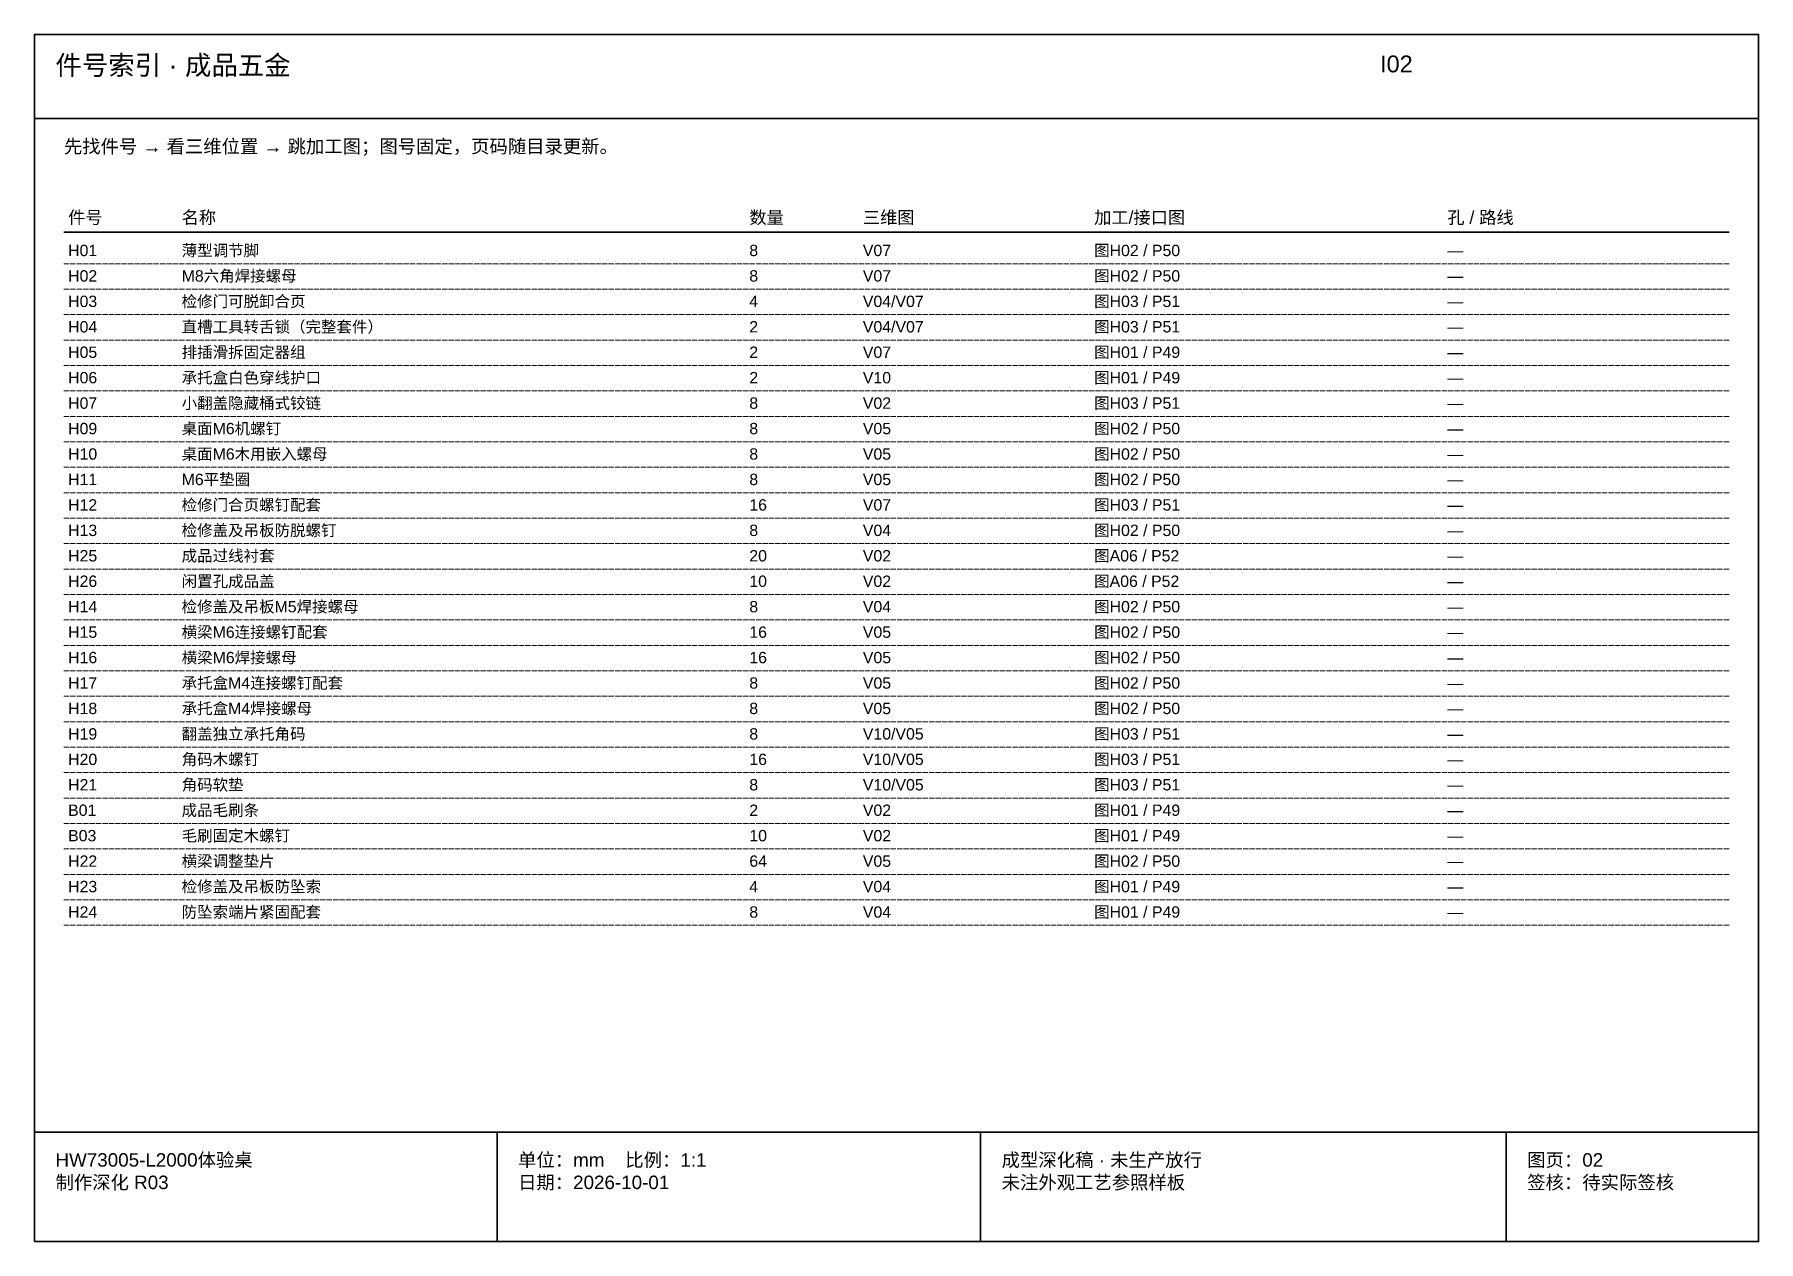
# Model space of a CAD drawing. Header units: millimetres. Extents: x 50 to 612415, y 2 to 4150.
# Drawn here: x 600005 to 600415, y 5 to 292 of the extents above; entities that cross this region are included whole.
import ezdxf

# ---------------------------------------------------------------- set-up
doc = ezdxf.new("R2010")
doc.units = ezdxf.units.MM
doc.linetypes.add('DASHED', pattern=[1.524, 1.27, -0.254])
for name, color, linetype, lineweight in [('FRAME', 7, 'Continuous', 35), ('HIDDEN', 8, 'DASHED', 13), ('NOTE', 7, 'Continuous', 18)]:
    doc.layers.add(name, color=color, linetype=linetype, lineweight=lineweight)
doc.styles.add('CN', font='Arial Unicode.ttf')

msp = doc.modelspace()

# ---------------------------------------------------------------- linework, layer by layer
at = {"layer": 'FRAME'}
for p, q in [((600005, 272), (600415, 272)), ((600012, 245), (600408, 245)), ((600005, 31), (600415, 31)), ((600115, 5), (600115, 31)), ((600230, 5), (600230, 31)), ((600355, 5), (600355, 31))]:
    msp.add_line(p, q, dxfattribs=at)
msp.add_lwpolyline([(600005, 5), (600415, 5), (600415, 292), (600005, 292)], close=True, dxfattribs=at)
at = {"layer": 'HIDDEN'}
for p, q in [((600012, 237.5), (600408, 237.5)), ((600012, 231.45), (600408, 231.45)), ((600012, 225.4), (600408, 225.4)), ((600012, 219.35), (600408, 219.35)), ((600012, 213.3), (600408, 213.3)), ((600012, 207.25), (600408, 207.25)), ((600012, 201.2), (600408, 201.2)), ((600012, 195.15), (600408, 195.15)), ((600012, 189.1), (600408, 189.1)), ((600012, 183.05), (600408, 183.05)), ((600012, 177), (600408, 177)), ((600012, 170.95), (600408, 170.95)), ((600012, 164.9), (600408, 164.9)), ((600012, 158.85), (600408, 158.85)), ((600012, 152.8), (600408, 152.8)), ((600012, 146.75), (600408, 146.75)), ((600012, 140.7), (600408, 140.7)), ((600012, 134.65), (600408, 134.65)), ((600012, 128.6), (600408, 128.6)), ((600012, 122.55), (600408, 122.55)), ((600012, 116.5), (600408, 116.5)), ((600012, 110.45), (600408, 110.45)), ((600012, 104.4), (600408, 104.4)), ((600012, 98.35), (600408, 98.35)), ((600012, 92.3), (600408, 92.3)), ((600012, 86.25), (600408, 86.25)), ((600012, 80.2), (600408, 80.2))]:
    msp.add_line(p, q, dxfattribs=at)

# ---------------------------------------------------------------- texts
at = {"layer": 'NOTE', "attachment_point": 1, "style": 'CN'}
for s, insert, char_height, width in [('件号索引 · 成品五金', (600010, 287), 4.6, 310), ('I02', (600325, 287), 4, 90), ('先找件号 → 看三维位置 → 跳加工图；图号固定，页码随目录更新。', (600012, 267), 3.2, 395), ('件号', (600013, 250), 3, 100), ('名称', (600040, 250), 3, 100), ('数量', (600175, 250), 3, 100), ('三维图', (600202, 250), 3, 100), ('加工/接口图', (600257, 250), 3, 100), ('孔 / 路线', (600341, 250), 3, 100), ('H01', (600013, 242), 2.7, 25), ('薄型调节脚', (600040, 242), 2.7, 133), ('8', (600175, 242), 2.7, 25), ('V07', (600202, 242), 2.7, 53), ('图H02 / P50', (600257, 242), 2.7, 82), ('—', (600341, 242), 2.7, 66), ('H02', (600013, 235.95), 2.7, 25), ('M8六角焊接螺母', (600040, 235.95), 2.7, 133), ('8', (600175, 235.95), 2.7, 25), ('V07', (600202, 235.95), 2.7, 53), ('图H02 / P50', (600257, 235.95), 2.7, 82), ('—', (600341, 235.95), 2.7, 66), ('H03', (600013, 229.9), 2.7, 25), ('检修门可脱卸合页', (600040, 229.9), 2.7, 133), ('4', (600175, 229.9), 2.7, 25), ('V04/V07', (600202, 229.9), 2.7, 53), ('图H03 / P51', (600257, 229.9), 2.7, 82), ('—', (600341, 229.9), 2.7, 66), ('H04', (600013, 223.85), 2.7, 25), ('直槽工具转舌锁（完整套件）', (600040, 223.85), 2.7, 133), ('2', (600175, 223.85), 2.7, 25), ('V04/V07', (600202, 223.85), 2.7, 53), ('图H03 / P51', (600257, 223.85), 2.7, 82), ('—', (600341, 223.85), 2.7, 66), ('H05', (600013, 217.8), 2.7, 25), ('排插滑拆固定器组', (600040, 217.8), 2.7, 133), ('2', (600175, 217.8), 2.7, 25), ('V07', (600202, 217.8), 2.7, 53), ('图H01 / P49', (600257, 217.8), 2.7, 82), ('—', (600341, 217.8), 2.7, 66), ('H06', (600013, 211.75), 2.7, 25), ('承托盒白色穿线护口', (600040, 211.75), 2.7, 133), ('2', (600175, 211.75), 2.7, 25), ('V10', (600202, 211.75), 2.7, 53), ('图H01 / P49', (600257, 211.75), 2.7, 82), ('—', (600341, 211.75), 2.7, 66), ('H07', (600013, 205.7), 2.7, 25), ('小翻盖隐藏桶式铰链', (600040, 205.7), 2.7, 133), ('8', (600175, 205.7), 2.7, 25), ('V02', (600202, 205.7), 2.7, 53), ('图H03 / P51', (600257, 205.7), 2.7, 82), ('—', (600341, 205.7), 2.7, 66), ('H09', (600013, 199.65), 2.7, 25), ('桌面M6机螺钉', (600040, 199.65), 2.7, 133), ('8', (600175, 199.65), 2.7, 25), ('V05', (600202, 199.65), 2.7, 53), ('图H02 / P50', (600257, 199.65), 2.7, 82), ('—', (600341, 199.65), 2.7, 66), ('H10', (600013, 193.6), 2.7, 25), ('桌面M6木用嵌入螺母', (600040, 193.6), 2.7, 133), ('8', (600175, 193.6), 2.7, 25), ('V05', (600202, 193.6), 2.7, 53), ('图H02 / P50', (600257, 193.6), 2.7, 82), ('—', (600341, 193.6), 2.7, 66), ('H11', (600013, 187.55), 2.7, 25), ('M6平垫圈', (600040, 187.55), 2.7, 133), ('8', (600175, 187.55), 2.7, 25), ('V05', (600202, 187.55), 2.7, 53), ('图H02 / P50', (600257, 187.55), 2.7, 82), ('—', (600341, 187.55), 2.7, 66), ('H12', (600013, 181.5), 2.7, 25), ('检修门合页螺钉配套', (600040, 181.5), 2.7, 133), ('16', (600175, 181.5), 2.7, 25), ('V07', (600202, 181.5), 2.7, 53), ('图H03 / P51', (600257, 181.5), 2.7, 82), ('—', (600341, 181.5), 2.7, 66), ('H13', (600013, 175.45), 2.7, 25), ('检修盖及吊板防脱螺钉', (600040, 175.45), 2.7, 133), ('8', (600175, 175.45), 2.7, 25), ('V04', (600202, 175.45), 2.7, 53), ('图H02 / P50', (600257, 175.45), 2.7, 82), ('—', (600341, 175.45), 2.7, 66), ('H25', (600013, 169.4), 2.7, 25), ('成品过线衬套', (600040, 169.4), 2.7, 133), ('20', (600175, 169.4), 2.7, 25), ('V02', (600202, 169.4), 2.7, 53), ('图A06 / P52', (600257, 169.4), 2.7, 82), ('—', (600341, 169.4), 2.7, 66), ('H26', (600013, 163.35), 2.7, 25), ('闲置孔成品盖', (600040, 163.35), 2.7, 133), ('10', (600175, 163.35), 2.7, 25), ('V02', (600202, 163.35), 2.7, 53), ('图A06 / P52', (600257, 163.35), 2.7, 82), ('—', (600341, 163.35), 2.7, 66), ('H14', (600013, 157.3), 2.7, 25), ('检修盖及吊板M5焊接螺母', (600040, 157.3), 2.7, 133), ('8', (600175, 157.3), 2.7, 25), ('V04', (600202, 157.3), 2.7, 53), ('图H02 / P50', (600257, 157.3), 2.7, 82), ('—', (600341, 157.3), 2.7, 66), ('H15', (600013, 151.25), 2.7, 25), ('横梁M6连接螺钉配套', (600040, 151.25), 2.7, 133), ('16', (600175, 151.25), 2.7, 25), ('V05', (600202, 151.25), 2.7, 53), ('图H02 / P50', (600257, 151.25), 2.7, 82), ('—', (600341, 151.25), 2.7, 66), ('H16', (600013, 145.2), 2.7, 25), ('横梁M6焊接螺母', (600040, 145.2), 2.7, 133), ('16', (600175, 145.2), 2.7, 25), ('V05', (600202, 145.2), 2.7, 53), ('图H02 / P50', (600257, 145.2), 2.7, 82), ('—', (600341, 145.2), 2.7, 66), ('承托盒M4连接螺钉配套', (600040, 139.15), 2.7, 133), ('H17', (600013, 139.15), 2.7, 25), ('8', (600175, 139.15), 2.7, 25), ('V05', (600202, 139.15), 2.7, 53), ('图H02 / P50', (600257, 139.15), 2.7, 82), ('—', (600341, 139.15), 2.7, 66), ('H18', (600013, 133.1), 2.7, 25), ('承托盒M4焊接螺母', (600040, 133.1), 2.7, 133), ('8', (600175, 133.1), 2.7, 25), ('V05', (600202, 133.1), 2.7, 53), ('图H02 / P50', (600257, 133.1), 2.7, 82), ('—', (600341, 133.1), 2.7, 66), ('翻盖独立承托角码', (600040, 127.05), 2.7, 133), ('V10/V05', (600202, 127.05), 2.7, 53), ('图H03 / P51', (600257, 127.05), 2.7, 82), ('H19', (600013, 127.05), 2.7, 25), ('8', (600175, 127.05), 2.7, 25), ('—', (600341, 127.05), 2.7, 66), ('H20', (600013, 121), 2.7, 25), ('角码木螺钉', (600040, 121), 2.7, 133), ('16', (600175, 121), 2.7, 25), ('V10/V05', (600202, 121), 2.7, 53), ('图H03 / P51', (600257, 121), 2.7, 82), ('—', (600341, 121), 2.7, 66), ('H21', (600013, 114.95), 2.7, 25), ('角码软垫', (600040, 114.95), 2.7, 133), ('8', (600175, 114.95), 2.7, 25), ('V10/V05', (600202, 114.95), 2.7, 53), ('图H03 / P51', (600257, 114.95), 2.7, 82), ('—', (600341, 114.95), 2.7, 66), ('B01', (600013, 108.9), 2.7, 25), ('成品毛刷条', (600040, 108.9), 2.7, 133), ('2', (600175, 108.9), 2.7, 25), ('V02', (600202, 108.9), 2.7, 53), ('图H01 / P49', (600257, 108.9), 2.7, 82), ('—', (600341, 108.9), 2.7, 66), ('B03', (600013, 102.85), 2.7, 25), ('毛刷固定木螺钉', (600040, 102.85), 2.7, 133), ('10', (600175, 102.85), 2.7, 25), ('V02', (600202, 102.85), 2.7, 53), ('图H01 / P49', (600257, 102.85), 2.7, 82), ('—', (600341, 102.85), 2.7, 66), ('H22', (600013, 96.8), 2.7, 25), ('横梁调整垫片', (600040, 96.8), 2.7, 133), ('64', (600175, 96.8), 2.7, 25), ('V05', (600202, 96.8), 2.7, 53), ('图H02 / P50', (600257, 96.8), 2.7, 82), ('—', (600341, 96.8), 2.7, 66), ('H23', (600013, 90.75), 2.7, 25), ('检修盖及吊板防坠索', (600040, 90.75), 2.7, 133), ('4', (600175, 90.75), 2.7, 25), ('V04', (600202, 90.75), 2.7, 53), ('图H01 / P49', (600257, 90.75), 2.7, 82), ('—', (600341, 90.75), 2.7, 66), ('H24', (600013, 84.7), 2.7, 25), ('防坠索端片紧固配套', (600040, 84.7), 2.7, 133), ('8', (600175, 84.7), 2.7, 25), ('V04', (600202, 84.7), 2.7, 53), ('图H01 / P49', (600257, 84.7), 2.7, 82), ('—', (600341, 84.7), 2.7, 66), ('HW73005-L2000体验桌\\P制作深化 R03', (600010, 26), 3.2, 100), ('单位：mm    比例：1:1\\P日期：2026-10-01', (600120, 26), 3.2, 105), ('成型深化稿 · 未生产放行\\P未注外观工艺参照样板', (600235, 26), 3.2, 115), ('图页：02\\P签核：待实际签核', (600360, 26), 3.2, 55)]:
    msp.add_mtext(s, dxfattribs=dict(at, insert=insert, char_height=char_height, width=width))

doc.saveas('drawing.dxf')
